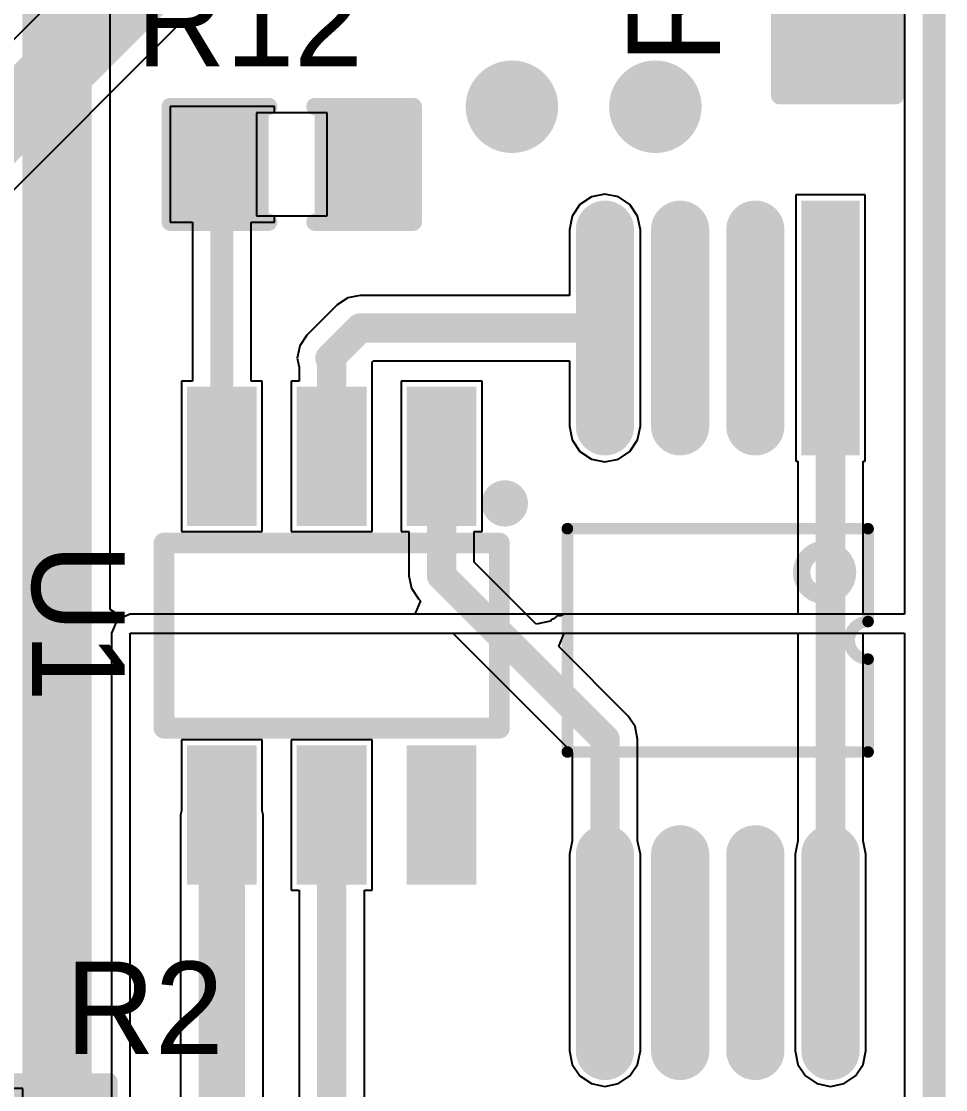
# Model space of a CAD drawing. Extents: x 10.58 to 11.54, y 9.91 to 15.27.
# Drawn here: x 11.1063 to 11.421, y 11.1672 to 11.5308 of the extents above; entities that cross this region are included whole.
import ezdxf

# ---------------------------------------------------------------- set-up
doc = ezdxf.new("R2010")
doc.units = 0
doc.layers.get('0').update_dxf_attribs({"linetype": 'CONTINUOUS'})
for name, color, linetype in [('BOTTOMLAYER', 5, 'CONTINUOUS'), ('KEEPOUTLAYER', 6, 'CONTINUOUS'), ('MULTILAYER', 9, 'CONTINUOUS'), ('TOPLAYER', 1, 'CONTINUOUS'), ('TOPOVERLAY', 2, 'CONTINUOUS'), ('TOPPASTE', 8, 'CONTINUOUS'), ('TOPSOLDER', 216, 'CONTINUOUS'), ('VIAHOLELAYER', 16, 'CONTINUOUS')]:
    doc.layers.add(name, color=color, linetype=linetype)

# ---------------------------------------------------------------- blocks, each defined once
blk = doc.blocks.new('R_0402_2')
at = {"layer": 'TOPLAYER'}
for p, q in [((0.017, 0.0175), (-0.007, 0.0175)), ((-0.007, 0.0175), (-0.007, -0.0175)), ((0.017, -0.0175), (0.017, 0.0175)), ((-0.007, -0.0175), (0.017, -0.0175))]:
    blk.add_line(p, q, dxfattribs=at)
for points in [[(-0.006811, -0.01378), (-0.006811, 0.01378), (-0.030433, -0.01378), (-0.030433, 0.01378)], [(0.040433, -0.01378), (0.040433, 0.01378), (0.016811, -0.01378), (0.016811, 0.01378)]]:
    blk.add_solid(points, dxfattribs=at)
at = {"layer": 'TOPOVERLAY', "const_width": 0.005906}
for points in [[(-0.036339, 0.019685), (-0.036339, -0.019685)], [(-0.036339, 0.019685), (-0.002874, 0.019685)], [(0.012874, 0.019685), (0.046339, 0.019685)], [(0.046339, 0.019685), (0.046339, -0.019685)], [(-0.036339, -0.019685), (-0.002874, -0.019685)], [(0.012874, -0.019685), (0.046339, -0.019685)]]:
    blk.add_lwpolyline(points, dxfattribs=at)
at = {"layer": 'TOPOVERLAY', "const_width": 0.002953}
for points in [[(-0.037815, 0.019685, 1), (-0.034862, 0.019685, 1)], [(-0.037815, 0.019685, 1), (-0.034862, 0.019685, 1)], [(-0.00435, 0.019685, 1), (-0.001398, 0.019685, 1)], [(0.011398, 0.019685, 1), (0.01435, 0.019685, 1)], [(0.044862, 0.019685, 1), (0.047815, 0.019685, 1)], [(0.044862, 0.019685, 1), (0.047815, 0.019685, 1)], [(-0.037815, -0.019685, 1), (-0.034862, -0.019685, 1)], [(-0.037815, -0.019685, 1), (-0.034862, -0.019685, 1)], [(-0.00435, -0.019685, 1), (-0.001398, -0.019685, 1)], [(0.011398, -0.019685, 1), (0.01435, -0.019685, 1)], [(0.044862, -0.019685, 1), (0.047815, -0.019685, 1)], [(0.044862, -0.019685, 1), (0.047815, -0.019685, 1)]]:
    blk.add_lwpolyline(points, format="xyb", close=True, dxfattribs=at)
at = {"layer": 'TOPPASTE'}
for points in [[(-0.006811, -0.01378), (-0.006811, 0.01378), (-0.030433, -0.01378), (-0.030433, 0.01378)], [(0.040433, -0.01378), (0.040433, 0.01378), (0.016811, -0.01378), (0.016811, 0.01378)]]:
    blk.add_solid(points, dxfattribs=at)
at = {"layer": 'TOPSOLDER'}
for points in [[(-0.002811, -0.01778), (-0.002811, 0.01778), (-0.034433, -0.01778), (-0.034433, 0.01778)], [(0.044433, -0.01778), (0.044433, 0.01778), (0.012811, -0.01778), (0.012811, 0.01778)]]:
    blk.add_solid(points, dxfattribs=at)
blk = doc.blocks.new('TSSOP8_17')
at = {"layer": 'TOPLAYER', "const_width": 0.011811}
for points in [[(0.246063, 0), (0.179134, 0)], [(0.033465, -0.025591), (-0.033465, -0.025591)], [(0.246063, -0.025591), (0.179134, -0.025591)], [(0.033465, -0.051181), (-0.033465, -0.051181)], [(0.246063, -0.051181), (0.179134, -0.051181)], [(0.033465, -0.076772), (-0.033465, -0.076772)], [(0.246063, -0.076772), (0.179134, -0.076772)]]:
    blk.add_lwpolyline(points, dxfattribs=at)
at = {"layer": 'TOPLAYER', "const_width": 0.005906}
for points in [[(0.176181, 0, 1), (0.182087, 0, 1)], [(0.24311, 0, 1), (0.249016, 0, 1)], [(-0.036417, -0.025591, 1), (-0.030512, -0.025591, 1)], [(0.030512, -0.025591, 1), (0.036417, -0.025591, 1)], [(0.176181, -0.025591, 1), (0.182087, -0.025591, 1)], [(0.24311, -0.025591, 1), (0.249016, -0.025591, 1)], [(-0.036417, -0.051181, 1), (-0.030512, -0.051181, 1)], [(0.030512, -0.051181, 1), (0.036417, -0.051181, 1)], [(0.176181, -0.051181, 1), (0.182087, -0.051181, 1)], [(0.24311, -0.051181, 1), (0.249016, -0.051181, 1)], [(-0.036417, -0.076772, 1), (-0.030512, -0.076772, 1)], [(0.030512, -0.076772, 1), (0.036417, -0.076772, 1)], [(0.176181, -0.076772, 1), (0.182087, -0.076772, 1)], [(0.24311, -0.076772, 1), (0.249016, -0.076772, 1)]]:
    blk.add_lwpolyline(points, format="xyb", close=True, dxfattribs=at)
at = {"layer": 'TOPLAYER'}
blk.add_solid([(-0.03937, -0.005906), (0.03937, -0.005906), (-0.03937, 0.005906), (0.03937, 0.005906)], dxfattribs=at)
at = {"layer": 'TOPOVERLAY'}
for points, const_width in [([(0.067323, 0.012795, 1), (0.069291, 0.012795, 1)], 0.001969), ([(0.067323, 0.012795, 1), (0.069291, 0.012795, 1)], 0.001969), ([(0.098917, 0.012795, 1), (0.100886, 0.012795, 1)], 0.001969), ([(0.098917, 0.012795, 1), (0.100886, 0.012795, 1)], 0.001969), ([(0.111713, 0.012795, 1), (0.113681, 0.012795, 1)], 0.001969), ([(0.111713, 0.012795, 1), (0.113681, 0.012795, 1)], 0.001969), ([(0.143307, 0.012795, 1), (0.145276, 0.012795, 1)], 0.001969), ([(0.143307, 0.012795, 1), (0.145276, 0.012795, 1)], 0.001969), ([(0.091, -0.002, 1), (0.07538, -0.002, 1)], 0.005906), ([(0.073903, -0.002, 1), (0.076856, -0.002, 1)], 0.002953), ([(0.089524, -0.002, 1), (0.092476, -0.002, 1)], 0.002953), ([(0.067323, -0.089567, 1), (0.069291, -0.089567, 1)], 0.001969), ([(0.067323, -0.089567, 1), (0.069291, -0.089567, 1)], 0.001969), ([(0.143307, -0.089567, 1), (0.145276, -0.089567, 1)], 0.001969), ([(0.143307, -0.089567, 1), (0.145276, -0.089567, 1)], 0.001969)]:
    blk.add_lwpolyline(points, format="xyb", close=True, dxfattribs=dict(at, const_width=const_width))
at = {"layer": 'TOPOVERLAY', "const_width": 0.003937}
for points in [[(0.068307, -0.089567), (0.068307, 0.012795)], [(0.099902, 0.012795), (0.068307, 0.012795)], [(0.144291, 0.012795), (0.112697, 0.012795)], [(0.144291, -0.089567), (0.144291, 0.012795)], [(0.144291, -0.089567), (0.068307, -0.089567)]]:
    blk.add_lwpolyline(points, dxfattribs=at)
blk.add_lwpolyline([(0.112697, 0.012795, -1), (0.099902, 0.012795)], format="xyb", dxfattribs=at)
at = {"layer": 'TOPPASTE', "const_width": 0.011811}
for points in [[(0.246063, 0), (0.179134, 0)], [(0.033465, -0.025591), (-0.033465, -0.025591)], [(0.246063, -0.025591), (0.179134, -0.025591)], [(0.033465, -0.051181), (-0.033465, -0.051181)], [(0.246063, -0.051181), (0.179134, -0.051181)], [(0.033465, -0.076772), (-0.033465, -0.076772)], [(0.246063, -0.076772), (0.179134, -0.076772)]]:
    blk.add_lwpolyline(points, dxfattribs=at)
at = {"layer": 'TOPPASTE', "const_width": 0.005906}
for points in [[(0.176181, 0, 1), (0.182087, 0, 1)], [(0.24311, 0, 1), (0.249016, 0, 1)], [(-0.036417, -0.025591, 1), (-0.030512, -0.025591, 1)], [(0.030512, -0.025591, 1), (0.036417, -0.025591, 1)], [(0.176181, -0.025591, 1), (0.182087, -0.025591, 1)], [(0.24311, -0.025591, 1), (0.249016, -0.025591, 1)], [(-0.036417, -0.051181, 1), (-0.030512, -0.051181, 1)], [(0.030512, -0.051181, 1), (0.036417, -0.051181, 1)], [(0.176181, -0.051181, 1), (0.182087, -0.051181, 1)], [(0.24311, -0.051181, 1), (0.249016, -0.051181, 1)], [(-0.036417, -0.076772, 1), (-0.030512, -0.076772, 1)], [(0.030512, -0.076772, 1), (0.036417, -0.076772, 1)], [(0.176181, -0.076772, 1), (0.182087, -0.076772, 1)], [(0.24311, -0.076772, 1), (0.249016, -0.076772, 1)]]:
    blk.add_lwpolyline(points, format="xyb", close=True, dxfattribs=at)
at = {"layer": 'TOPPASTE'}
blk.add_solid([(-0.03937, -0.005906), (0.03937, -0.005906), (-0.03937, 0.005906), (0.03937, 0.005906)], dxfattribs=at)
at = {"layer": 'TOPSOLDER', "const_width": 0.019811}
for points in [[(0.246063, 0), (0.179134, 0)], [(0.033465, -0.025591), (-0.033465, -0.025591)], [(0.246063, -0.025591), (0.179134, -0.025591)], [(0.033465, -0.051181), (-0.033465, -0.051181)], [(0.246063, -0.051181), (0.179134, -0.051181)], [(0.033465, -0.076772), (-0.033465, -0.076772)], [(0.246063, -0.076772), (0.179134, -0.076772)]]:
    blk.add_lwpolyline(points, dxfattribs=at)
at = {"layer": 'TOPSOLDER', "const_width": 0.009905}
for points in [[(0.174181, 0, 1), (0.184086, 0, 1)], [(0.24111, 0, 1), (0.251016, 0, 1)], [(-0.038417, -0.025591, 1), (-0.028512, -0.025591, 1)], [(0.028512, -0.025591, 1), (0.038417, -0.025591, 1)], [(0.174181, -0.025591, 1), (0.184086, -0.025591, 1)], [(0.24111, -0.025591, 1), (0.251016, -0.025591, 1)], [(-0.038417, -0.051181, 1), (-0.028512, -0.051181, 1)], [(0.028512, -0.051181, 1), (0.038417, -0.051181, 1)], [(0.174181, -0.051181, 1), (0.184086, -0.051181, 1)], [(0.24111, -0.051181, 1), (0.251016, -0.051181, 1)], [(-0.038417, -0.076772, 1), (-0.028512, -0.076772, 1)], [(0.028512, -0.076772, 1), (0.038417, -0.076772, 1)], [(0.174181, -0.076772, 1), (0.184086, -0.076772, 1)], [(0.24111, -0.076772, 1), (0.251016, -0.076772, 1)]]:
    blk.add_lwpolyline(points, format="xyb", close=True, dxfattribs=at)
at = {"layer": 'TOPSOLDER'}
blk.add_solid([(-0.04337, -0.009905), (0.04337, -0.009905), (-0.04337, 0.009905), (0.04337, 0.009905)], dxfattribs=at)
blk = doc.blocks.new('SOT_23_6L_19')
at = {"layer": 'TOPLAYER'}
for points in [[(-0.045276, 0.080709), (-0.045276, 0.041339), (-0.029528, 0.080709), (-0.029528, 0.041339)], [(-0.007874, 0.080709), (-0.007874, 0.041339), (0.007874, 0.080709), (0.007874, 0.041339)], [(0.029528, 0.080709), (0.029528, 0.041339), (0.045276, 0.080709), (0.045276, 0.041339)], [(-0.045276, -0.041339), (-0.045276, -0.080709), (-0.029528, -0.041339), (-0.029528, -0.080709)], [(-0.007874, -0.041339), (-0.007874, -0.080709), (0.007874, -0.041339), (0.007874, -0.080709)], [(0.029528, -0.041339), (0.029528, -0.080709), (0.045276, -0.041339), (0.045276, -0.080709)]]:
    blk.add_solid(points, dxfattribs=at)
at = {"layer": 'TOPOVERLAY', "const_width": 0.007087}
for points in [[(-0.057087, 0.031496), (-0.057087, -0.031496)], [(0.057087, 0.031496), (-0.057087, 0.031496)], [(0.057087, 0.031496), (0.057087, -0.031496)], [(0.057087, -0.031496), (-0.057087, -0.031496)]]:
    blk.add_lwpolyline(points, dxfattribs=at)
at = {"layer": 'TOPOVERLAY'}
for points, const_width in [([(-0.058858, 0.031496, 1), (-0.055315, 0.031496, 1)], 0.003543), ([(-0.058858, 0.031496, 1), (-0.055315, 0.031496, 1)], 0.003543), ([(0.055315, 0.031496, 1), (0.058858, 0.031496, 1)], 0.003543), ([(0.055315, 0.031496, 1), (0.058858, 0.031496, 1)], 0.003543), ([(-0.058858, -0.031496, 1), (-0.055315, -0.031496, 1)], 0.003543), ([(-0.058858, -0.031496, 1), (-0.055315, -0.031496, 1)], 0.003543), ([(0.055315, -0.031496, 1), (0.058858, -0.031496, 1)], 0.003543), ([(0.055315, -0.031496, 1), (0.058858, -0.031496, 1)], 0.003543), ([(-0.055, -0.045, 1), (-0.062874, -0.045, 1)], 0.007874), ([(-0.064842, -0.045, 1), (-0.060906, -0.045, 1)], 0.003937), ([(-0.056968, -0.045, 1), (-0.053032, -0.045, 1)], 0.003937)]:
    blk.add_lwpolyline(points, format="xyb", close=True, dxfattribs=dict(at, const_width=const_width))
at = {"layer": 'TOPPASTE'}
for points in [[(-0.045276, 0.080709), (-0.045276, 0.041339), (-0.029528, 0.080709), (-0.029528, 0.041339)], [(-0.007874, 0.080709), (-0.007874, 0.041339), (0.007874, 0.080709), (0.007874, 0.041339)], [(0.029528, 0.080709), (0.029528, 0.041339), (0.045276, 0.080709), (0.045276, 0.041339)], [(-0.045276, -0.041339), (-0.045276, -0.080709), (-0.029528, -0.041339), (-0.029528, -0.080709)], [(-0.007874, -0.041339), (-0.007874, -0.080709), (0.007874, -0.041339), (0.007874, -0.080709)], [(0.029528, -0.041339), (0.029528, -0.080709), (0.045276, -0.041339), (0.045276, -0.080709)]]:
    blk.add_solid(points, dxfattribs=at)
at = {"layer": 'TOPSOLDER'}
for points in [[(-0.049276, 0.084709), (-0.049276, 0.037339), (-0.025528, 0.084709), (-0.025528, 0.037339)], [(-0.011874, 0.084709), (-0.011874, 0.037339), (0.011874, 0.084709), (0.011874, 0.037339)], [(0.025528, 0.084709), (0.025528, 0.037339), (0.049276, 0.084709), (0.049276, 0.037339)], [(-0.049276, -0.037339), (-0.049276, -0.084709), (-0.025528, -0.037339), (-0.025528, -0.084709)], [(-0.011874, -0.037339), (-0.011874, -0.084709), (0.011874, -0.037339), (0.011874, -0.084709)], [(0.025528, -0.037339), (0.025528, -0.084709), (0.049276, -0.037339), (0.049276, -0.084709)]]:
    blk.add_solid(points, dxfattribs=at)
blk = doc.blocks.new('R_0402_35')
at = {"layer": 'TOPLAYER'}
for p, q in [((0.017, 0.0175), (-0.007, 0.0175)), ((-0.007, 0.0175), (-0.007, -0.0175)), ((0.017, -0.0175), (0.017, 0.0175)), ((-0.007, -0.0175), (0.017, -0.0175))]:
    blk.add_line(p, q, dxfattribs=at)
for points in [[(-0.006811, -0.01378), (-0.006811, 0.01378), (-0.030433, -0.01378), (-0.030433, 0.01378)], [(0.040433, -0.01378), (0.040433, 0.01378), (0.016811, -0.01378), (0.016811, 0.01378)]]:
    blk.add_solid(points, dxfattribs=at)
at = {"layer": 'TOPOVERLAY', "const_width": 0.005906}
for points in [[(-0.002874, 0.019685), (-0.036339, 0.019685)], [(-0.036339, 0.019685), (-0.036339, -0.019685)], [(0.046339, 0.019685), (0.012874, 0.019685)], [(0.046339, 0.019685), (0.046339, -0.019685)], [(-0.002874, -0.019685), (-0.036339, -0.019685)], [(0.046339, -0.019685), (0.012874, -0.019685)]]:
    blk.add_lwpolyline(points, dxfattribs=at)
at = {"layer": 'TOPOVERLAY', "const_width": 0.002953}
for points in [[(-0.037815, 0.019685, 1), (-0.034862, 0.019685, 1)], [(-0.037815, 0.019685, 1), (-0.034862, 0.019685, 1)], [(-0.00435, 0.019685, 1), (-0.001398, 0.019685, 1)], [(0.011398, 0.019685, 1), (0.01435, 0.019685, 1)], [(0.044862, 0.019685, 1), (0.047815, 0.019685, 1)], [(0.044862, 0.019685, 1), (0.047815, 0.019685, 1)], [(-0.037815, -0.019685, 1), (-0.034862, -0.019685, 1)], [(-0.037815, -0.019685, 1), (-0.034862, -0.019685, 1)], [(-0.00435, -0.019685, 1), (-0.001398, -0.019685, 1)], [(0.011398, -0.019685, 1), (0.01435, -0.019685, 1)], [(0.044862, -0.019685, 1), (0.047815, -0.019685, 1)], [(0.044862, -0.019685, 1), (0.047815, -0.019685, 1)]]:
    blk.add_lwpolyline(points, format="xyb", close=True, dxfattribs=at)
at = {"layer": 'TOPPASTE'}
for points in [[(-0.006811, -0.01378), (-0.006811, 0.01378), (-0.030433, -0.01378), (-0.030433, 0.01378)], [(0.040433, -0.01378), (0.040433, 0.01378), (0.016811, -0.01378), (0.016811, 0.01378)]]:
    blk.add_solid(points, dxfattribs=at)
at = {"layer": 'TOPSOLDER'}
for points in [[(-0.002811, -0.01778), (-0.002811, 0.01778), (-0.034433, -0.01778), (-0.034433, 0.01778)], [(0.044433, -0.01778), (0.044433, 0.01778), (0.012811, -0.01778), (0.012811, 0.01778)]]:
    blk.add_solid(points, dxfattribs=at)
blk = doc.blocks.new('R_0402_43')
at = {"layer": 'TOPLAYER'}
for p, q in [((0.017, 0.0175), (-0.007, 0.0175)), ((-0.007, 0.0175), (-0.007, -0.0175)), ((0.017, -0.0175), (0.017, 0.0175)), ((-0.007, -0.0175), (0.017, -0.0175))]:
    blk.add_line(p, q, dxfattribs=at)
for points in [[(-0.006811, -0.01378), (-0.006811, 0.01378), (-0.030433, -0.01378), (-0.030433, 0.01378)], [(0.040433, -0.01378), (0.040433, 0.01378), (0.016811, -0.01378), (0.016811, 0.01378)]]:
    blk.add_solid(points, dxfattribs=at)
at = {"layer": 'TOPOVERLAY', "const_width": 0.005906}
for points in [[(-0.002874, 0.019685), (-0.036339, 0.019685)], [(-0.036339, 0.019685), (-0.036339, -0.019685)], [(0.046339, 0.019685), (0.012874, 0.019685)], [(0.046339, 0.019685), (0.046339, -0.019685)], [(-0.002874, -0.019685), (-0.036339, -0.019685)], [(0.046339, -0.019685), (0.012874, -0.019685)]]:
    blk.add_lwpolyline(points, dxfattribs=at)
at = {"layer": 'TOPOVERLAY', "const_width": 0.002953}
for points in [[(-0.037815, 0.019685, 1), (-0.034862, 0.019685, 1)], [(-0.037815, 0.019685, 1), (-0.034862, 0.019685, 1)], [(-0.00435, 0.019685, 1), (-0.001398, 0.019685, 1)], [(0.011398, 0.019685, 1), (0.01435, 0.019685, 1)], [(0.044862, 0.019685, 1), (0.047815, 0.019685, 1)], [(0.044862, 0.019685, 1), (0.047815, 0.019685, 1)], [(-0.037815, -0.019685, 1), (-0.034862, -0.019685, 1)], [(-0.037815, -0.019685, 1), (-0.034862, -0.019685, 1)], [(-0.00435, -0.019685, 1), (-0.001398, -0.019685, 1)], [(0.011398, -0.019685, 1), (0.01435, -0.019685, 1)], [(0.044862, -0.019685, 1), (0.047815, -0.019685, 1)], [(0.044862, -0.019685, 1), (0.047815, -0.019685, 1)]]:
    blk.add_lwpolyline(points, format="xyb", close=True, dxfattribs=at)
at = {"layer": 'TOPPASTE'}
for points in [[(-0.006811, -0.01378), (-0.006811, 0.01378), (-0.030433, -0.01378), (-0.030433, 0.01378)], [(0.040433, -0.01378), (0.040433, 0.01378), (0.016811, -0.01378), (0.016811, 0.01378)]]:
    blk.add_solid(points, dxfattribs=at)
at = {"layer": 'TOPSOLDER'}
for points in [[(-0.002811, -0.01778), (-0.002811, 0.01778), (-0.034433, -0.01778), (-0.034433, 0.01778)], [(0.044433, -0.01778), (0.044433, 0.01778), (0.012811, -0.01778), (0.012811, 0.01778)]]:
    blk.add_solid(points, dxfattribs=at)

msp = doc.modelspace()

# ---------------------------------------------------------------- linework, layer by layer
at = {"layer": 'BOTTOMLAYER'}
for p, q in [((11.406985, 12.425671), (11.406985, 11.328965)), ((11.141255, 11.562117), (10.970389, 11.391251)), ((11.001226, 11.370996), (11.16151, 11.531281)), ((11.138878, 11.327093), (11.137006, 11.322573)), ((11.143398, 11.328965), (11.138878, 11.327093)), ((11.406985, 11.328965), (11.143398, 11.328965)), ((11.137006, 11.322573), (11.137006, 10.696589)), ((11.143398, 10.696589), (11.143398, 11.322573)), ((11.143398, 11.322573), (11.406985, 11.322573)), ((11.406985, 11.322573), (11.406985, 10.933762))]:
    msp.add_line(p, q, dxfattribs=at)
at = {"layer": 'BOTTOMLAYER', "const_width": 0.023622}
msp.add_lwpolyline([(10.983162, 11.378478), (11.154028, 11.549345)], dxfattribs=at)
at = {"layer": 'BOTTOMLAYER', "const_width": 0.015748}
for points in [[(11.265445, 11.501707, 1), (11.281193, 11.501707, 1)], [(11.314264, 11.501707, 1), (11.330012, 11.501707, 1)]]:
    msp.add_lwpolyline(points, format="xyb", close=True, dxfattribs=at)
at = {"layer": 'KEEPOUTLAYER', "const_width": 0.007874}
msp.add_lwpolyline([(11.417021, 10.696586), (11.417021, 12.641469)], dxfattribs=at)
at = {"layer": 'MULTILAYER', "const_width": 0.015748}
for points in [[(11.265445, 11.501707, 1), (11.281193, 11.501707, 1)], [(11.314264, 11.501707, 1), (11.330012, 11.501707, 1)]]:
    msp.add_lwpolyline(points, format="xyb", close=True, dxfattribs=at)
at = {"layer": 'TOPLAYER'}
for p, q in [((11.136546, 11.330627), (11.136546, 11.594339)), ((11.406985, 11.549171), (11.406985, 11.328965)), ((11.192453, 11.501786), (11.15702, 11.501786)), ((11.15702, 11.501786), (11.15702, 11.462416)), ((11.192453, 11.499601), (11.192453, 11.501786)), ((11.210359, 11.499601), (11.192453, 11.499601)), ((11.210359, 11.464601), (11.210359, 11.499601)), ((11.304987, 11.471908), (11.300379, 11.470991)), ((11.309595, 11.470991), (11.304987, 11.471908)), ((11.39357, 11.471676), (11.369948, 11.471676)), ((11.369948, 11.471676), (11.369948, 11.381125)), ((11.39357, 11.381125), (11.39357, 11.471676)), ((11.296472, 11.468381), (11.293861, 11.464474)), ((11.300379, 11.470991), (11.296472, 11.468381)), ((11.313502, 11.468381), (11.309595, 11.470991)), ((11.316113, 11.464474), (11.313502, 11.468381)), ((11.192453, 11.462416), (11.192453, 11.464601)), ((11.192453, 11.464601), (11.210359, 11.464601)), ((11.293861, 11.464474), (11.292945, 11.459865)), ((11.317029, 11.459865), (11.316113, 11.464474)), ((11.15702, 11.462416), (11.164522, 11.462416)), ((11.164522, 11.462416), (11.164522, 11.408315)), ((11.184593, 11.408315), (11.184593, 11.462416)), ((11.184593, 11.462416), (11.192453, 11.462416)), ((11.292945, 11.459865), (11.292945, 11.43752)), ((11.317029, 11.392936), (11.317029, 11.459865)), ((11.217404, 11.436673), (11.213796, 11.434263)), ((11.221659, 11.43752), (11.217404, 11.436673)), ((11.292945, 11.43752), (11.221659, 11.43752)), ((11.221659, 11.43752), (11.221659, 11.43752)), ((11.213796, 11.434263), (11.203496, 11.423963)), ((11.203496, 11.423963), (11.201086, 11.420356)), ((11.201086, 11.420356), (11.20024, 11.416101)), ((11.20024, 11.416101), (11.20084, 11.413084)), ((11.20084, 11.413084), (11.20084, 11.408315)), ((11.225738, 11.414755), (11.226265, 11.415281)), ((11.225738, 11.408315), (11.225738, 11.414755)), ((11.226265, 11.415281), (11.292945, 11.415281)), ((11.292945, 11.415281), (11.292945, 11.392936)), ((11.164522, 11.408315), (11.160778, 11.408315)), ((11.160778, 11.408315), (11.160778, 11.357134)), ((11.188337, 11.408315), (11.184593, 11.408315)), ((11.188337, 11.357134), (11.188337, 11.408315)), ((11.20084, 11.408315), (11.198179, 11.408315)), ((11.198179, 11.408315), (11.198179, 11.357134)), ((11.225738, 11.357134), (11.225738, 11.408315)), ((11.225738, 11.408315), (11.225738, 11.408315)), ((11.26314, 11.408315), (11.235581, 11.408315)), ((11.235581, 11.408315), (11.235581, 11.357134)), ((11.26314, 11.357134), (11.26314, 11.408315)), ((11.292945, 11.392936), (11.293861, 11.388328)), ((11.316113, 11.388328), (11.317029, 11.392936)), ((11.293861, 11.388328), (11.296472, 11.384421)), ((11.313502, 11.384421), (11.316113, 11.388328)), ((11.296472, 11.384421), (11.300379, 11.38181)), ((11.309595, 11.38181), (11.313502, 11.384421)), ((11.300379, 11.38181), (11.304987, 11.380894)), ((11.304987, 11.380894), (11.309595, 11.38181)), ((11.369948, 11.381125), (11.37064, 11.381125)), ((11.37064, 11.381125), (11.37064, 11.328965)), ((11.392878, 11.328965), (11.392878, 11.381125)), ((11.392878, 11.381125), (11.39357, 11.381125)), ((11.160778, 11.357134), (11.188337, 11.357134)), ((11.198179, 11.357134), (11.225738, 11.357134)), ((11.235581, 11.357134), (11.238241, 11.357134)), ((11.238241, 11.357134), (11.238241, 11.342099)), ((11.26048, 11.346705), (11.26048, 11.357134)), ((11.26048, 11.357134), (11.26314, 11.357134)), ((11.281529, 11.325655), (11.26048, 11.346705)), ((11.238241, 11.342099), (11.238241, 11.342099)), ((11.238241, 11.342099), (11.239088, 11.337844)), ((11.239088, 11.337844), (11.241498, 11.334236)), ((11.24215, 11.333585), (11.240236, 11.328965)), ((11.241498, 11.334236), (11.24215, 11.333585)), ((11.140703, 11.327849), (11.136546, 11.330627)), ((11.143398, 11.328965), (11.140703, 11.327849)), ((11.240236, 11.328965), (11.143398, 11.328965)), ((11.286433, 11.326631), (11.281529, 11.325655)), ((11.286624, 11.327093), (11.286433, 11.326631)), ((11.287799, 11.32758), (11.286624, 11.327093)), ((11.288698, 11.328478), (11.287799, 11.32758)), ((11.289969, 11.328478), (11.288698, 11.328478)), ((11.291144, 11.328965), (11.289969, 11.328478)), ((11.37064, 11.328965), (11.291144, 11.328965)), ((11.406985, 11.328965), (11.392878, 11.328965)), ((11.143398, 11.007752), (11.143398, 11.322573)), ((11.143398, 11.322573), (11.253161, 11.322573)), ((11.253161, 11.322573), (11.293868, 11.281867)), ((11.289231, 11.317954), (11.291144, 11.322573)), ((11.291144, 11.322573), (11.37064, 11.322573)), ((11.37064, 11.322573), (11.37064, 11.251885)), ((11.392878, 11.251885), (11.392878, 11.322573)), ((11.392878, 11.322573), (11.406985, 11.322573)), ((11.406985, 11.322573), (11.406985, 10.933762)), ((11.31285, 11.294335), (11.289231, 11.317954)), ((11.31526, 11.290728), (11.31285, 11.294335)), ((11.316106, 11.286472), (11.31526, 11.290728)), ((11.188337, 11.286267), (11.160778, 11.286267)), ((11.160778, 11.286267), (11.160778, 11.262034)), ((11.188337, 11.262034), (11.188337, 11.286267)), ((11.225738, 11.286267), (11.198179, 11.286267)), ((11.198179, 11.286267), (11.198179, 11.235086)), ((11.225738, 11.235086), (11.225738, 11.286267)), ((11.316106, 11.251885), (11.316106, 11.286472)), ((11.316106, 11.286472), (11.316106, 11.286472)), ((11.293868, 11.281867), (11.293868, 11.251885)), ((11.160778, 11.262034), (11.160508, 11.260677)), ((11.160508, 11.260677), (11.160508, 11.134918)), ((11.188607, 11.260677), (11.188337, 11.262034)), ((11.188607, 11.140738), (11.188607, 11.260677)), ((11.293861, 11.251875), (11.292945, 11.247267)), ((11.293868, 11.251885), (11.293861, 11.251875)), ((11.316113, 11.251875), (11.316106, 11.251885)), ((11.317029, 11.247267), (11.316113, 11.251875)), ((11.370633, 11.251875), (11.369716, 11.247267)), ((11.37064, 11.251885), (11.370633, 11.251875)), ((11.392884, 11.251875), (11.392878, 11.251885)), ((11.393801, 11.247267), (11.392884, 11.251875)), ((11.292945, 11.247267), (11.292945, 11.180338)), ((11.317029, 11.180338), (11.317029, 11.247267)), ((11.369716, 11.247267), (11.369716, 11.180338)), ((11.393801, 11.180338), (11.393801, 11.247267)), ((11.198179, 11.235086), (11.20084, 11.235086)), ((11.20084, 11.235086), (11.20084, 11.142501)), ((11.223078, 11.147106), (11.223078, 11.235086)), ((11.223078, 11.235086), (11.225738, 11.235086)), ((11.292945, 11.180338), (11.293861, 11.175729)), ((11.316113, 11.175729), (11.317029, 11.180338)), ((11.369716, 11.180338), (11.370633, 11.175729)), ((11.392884, 11.175729), (11.393801, 11.180338)), ((11.293861, 11.175729), (11.296472, 11.171822)), ((11.313502, 11.171822), (11.316113, 11.175729)), ((11.370633, 11.175729), (11.373243, 11.171822)), ((11.390274, 11.171822), (11.392884, 11.175729)), ((11.296472, 11.171822), (11.300379, 11.169212)), ((11.309595, 11.169212), (11.313502, 11.171822)), ((11.373243, 11.171822), (11.37715, 11.169212)), ((11.386367, 11.169212), (11.390274, 11.171822)), ((11.300379, 11.169212), (11.304987, 11.168295)), ((11.304987, 11.168295), (11.309595, 11.169212)), ((11.37715, 11.169212), (11.381759, 11.168295)), ((11.381759, 11.168295), (11.386367, 11.169212))]:
    msp.add_line(p, q, dxfattribs=at)
for points, const_width in [([(11.118482, 11.150094), (11.118482, 11.594339)], 0.023622), ([(11.174557, 11.481921), (11.174737, 11.482101)], 0.007874), ([(11.174557, 11.382724), (11.174557, 11.481921)], 0.007874), ([(11.211359, 11.416101), (11.221659, 11.426401)], 0.01), ([(11.221659, 11.426401), (11.304987, 11.426401)], 0.01), ([(11.381759, 11.213802), (11.381759, 11.426401)], 0.01), ([(11.211359, 11.416101), (11.211959, 11.415501)], 0.01), ([(11.211959, 11.382724), (11.211959, 11.415501)], 0.01), ([(11.24936, 11.342099), (11.24936, 11.382724)], 0.01), ([(11.24936, 11.342099), (11.304987, 11.286472)], 0.01), ([(11.304987, 11.213802), (11.304987, 11.286472)], 0.01), ([(11.174557, 11.134918), (11.174557, 11.260677)], 0.015748), ([(11.211959, 11.142501), (11.211959, 11.260677)], 0.01)]:
    msp.add_lwpolyline(points, dxfattribs=dict(at, const_width=const_width))
for points, const_width in [([(11.265445, 11.501707, 1), (11.281193, 11.501707, 1)], 0.015748), ([(11.314264, 11.501707, 1), (11.330012, 11.501707, 1)], 0.015748), ([(11.172589, 11.481921, 1), (11.176526, 11.481921, 1)], 0.003937), ([(11.172589, 11.481921, 1), (11.176526, 11.481921, 1)], 0.003937), ([(11.172768, 11.482101, 1), (11.176705, 11.482101, 1)], 0.003937), ([(11.219159, 11.426401, 1), (11.224159, 11.426401, 1)], 0.005), ([(11.219159, 11.426401, 1), (11.224159, 11.426401, 1)], 0.005), ([(11.302487, 11.426401, 1), (11.307487, 11.426401, 1)], 0.005), ([(11.379259, 11.426401, 1), (11.384259, 11.426401, 1)], 0.005), ([(11.208859, 11.416101, 1), (11.213859, 11.416101, 1)], 0.005), ([(11.208859, 11.416101, 1), (11.213859, 11.416101, 1)], 0.005), ([(11.209459, 11.415501, 1), (11.214459, 11.415501, 1)], 0.005), ([(11.209459, 11.415501, 1), (11.214459, 11.415501, 1)], 0.005), ([(11.209459, 11.382724, 1), (11.214459, 11.382724, 1)], 0.005), ([(11.24686, 11.382724, 1), (11.25186, 11.382724, 1)], 0.005), ([(11.172589, 11.382724, 1), (11.176526, 11.382724, 1)], 0.003937), ([(11.24686, 11.342099, 1), (11.25186, 11.342099, 1)], 0.005), ([(11.24686, 11.342099, 1), (11.25186, 11.342099, 1)], 0.005), ([(11.302487, 11.286472, 1), (11.307487, 11.286472, 1)], 0.005), ([(11.302487, 11.286472, 1), (11.307487, 11.286472, 1)], 0.005), ([(11.17062, 11.260677, 1), (11.178494, 11.260677, 1)], 0.007874), ([(11.209459, 11.260677, 1), (11.214459, 11.260677, 1)], 0.005), ([(11.302487, 11.213802, 1), (11.307487, 11.213802, 1)], 0.005), ([(11.379259, 11.213802, 1), (11.384259, 11.213802, 1)], 0.005)]:
    msp.add_lwpolyline(points, format="xyb", close=True, dxfattribs=dict(at, const_width=const_width))
at = {"layer": 'VIAHOLELAYER', "const_width": 0.011811}
for points in [[(11.267414, 11.501707, 1), (11.279225, 11.501707, 1)], [(11.316233, 11.501707, 1), (11.328044, 11.501707, 1)]]:
    msp.add_lwpolyline(points, format="xyb", close=True, dxfattribs=at)

# ---------------------------------------------------------------- block references
for name, p, rotation in [('R_0402_2', (11.384159, 11.541801), 90), ('R_0402_35', (11.203359, 11.482101), 180), ('TSSOP8_17', (11.381759, 11.426401), 270), ('SOT_23_6L_19', (11.211959, 11.321701), 180), ('R_0402_43', (11.09986, 11.150094), 180)]:
    msp.add_blockref(name, p, dxfattribs=dict(rotation=rotation))

# ---------------------------------------------------------------- texts
at = {"layer": 'TOPOVERLAY'}
for s, rotation, p in [('R32', 90, (11.344186, 11.516471)), ('R12', 360, (11.145367, 11.515486)), ('U1', 270, (11.109934, 11.353085)), ('R2', 360, (11.121351, 11.179266))]:
    msp.add_text(s, height=0.031496, rotation=rotation, dxfattribs=at).set_placement(p)

doc.saveas('drawing.dxf')
